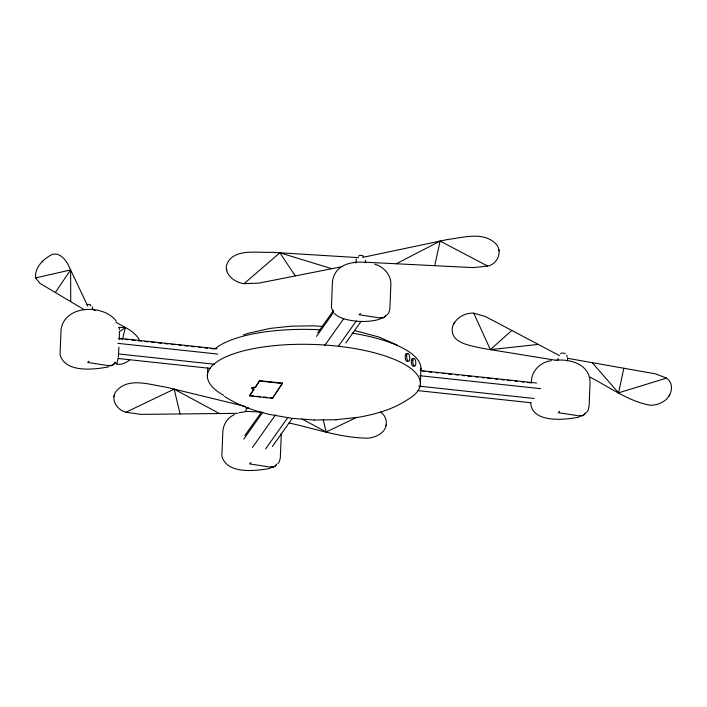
<?xml version="1.0" encoding="UTF-8"?>
<svg xmlns="http://www.w3.org/2000/svg" width="707" height="707" viewBox="0 0 707 707"><rect width="100%" height="100%" fill="white"/><g stroke="black" fill="none" stroke-linecap="round" stroke-linejoin="round"><path stroke-width="1.06" d="M118.917 347.119L118.316 357.389M119.209 339.448L119.51 331.777M207.39 376.398L207.717 367.879M249.527 395.858L253.99 389.318A2.748 0.91 2.2 0 1 251.895 388.17A2.748 0.91 2.2 0 1 255.165 387.586L259.637 380.675L282.535 383.132L272.434 398.315L249.527 395.858L253.999 388.947M255.165 387.586L259.637 380.675M272.434 398.315L282.535 383.132M281.315 433.205L280.308 458.074L279.203 461.998L277.824 463.748M355.904 262.951L356.363 258.921M420.373 383.026L420.948 368.108M530.701 402.822C531.797 423.661 565.635 419.808 579.051 417.112M531.461 383.097C530.604 371.511 540.289 361.957 551.416 360.685M557.841 360.641L557.92 358.599M567.491 360.835L567.571 358.785M113.995 396.698L114.26 395.381M245.762 411.518L246.469 407.957L248.625 407.93M386.057 425.747L386.322 424.43M588.869 376.592C608.939 386.579 627.454 400.975 649.919 405.191C654.567 405.411 659.127 404.157 663.095 401.753C671.376 397.254 675.282 384.078 666.445 378.112L618.545 392.871L623.848 368.25M434.699 265.691L440.125 241.078L487.636 266.062C498.143 264.082 503.366 250.198 494.82 242.828C481.9 231.481 463.094 237.693 447.885 239.443L362.7 257.375M129.558 360.146C125.908 362.744 121.383 365.254 116.761 364.017L118.025 358.652M122.558 339.342L125.333 327.544L118.856 327.323M453.974 323.559L454.725 322.339M668.946 396.008L669.688 394.789M55.305 292.495L70.62 269.924L35.65 277.913C34.396 268.616 41.925 260.521 49.349 256.022C57.806 250.039 65.68 258.965 68.924 266.336L87.756 306.14M244.914 435.485L261.519 412.066M317.699 332.803L333.66 310.285M243.756 439.056L262.907 412.04M316.542 336.373L333.775 312.052M252.443 447.425L275.43 415M324.593 345.643L343.752 318.618M265.638 448.874L287.988 417.351M338.423 346.191L356.301 320.969M272.354 446.541L292.141 418.624M345.776 342.957L361.1 321.34M42.084 261.784L43.118 260.724M387.392 314.615L388.77 312.865L389.875 308.941L390.883 284.073C391.015 274.625 383.468 266.592 374.648 264.153M586.563 412.543L588.224 410.095L589.134 406.11L590.053 382.001L589.62 377.706M555.693 360.243L483.588 348.542C472.055 345.776 449.007 343.717 452.568 326.722C455.441 318.017 464.791 312.644 473.743 313.157L490.366 349.647L511.806 330.452M89.1 361.162L87.641 362.452L109.205 365.758A6.151 5.488 48.5 0 0 114.658 362.974M340.615 267.423C335.463 270.94 332.75 276.87 332.37 282.977L331.468 307.845L333.465 312.476M360.473 313.457L359.023 314.748L380.587 318.053A6.151 5.488 48.5 0 0 386.04 315.269M250.914 462.59L249.456 463.88L271.02 467.186A6.151 5.488 48.5 0 0 276.472 464.402M559.652 411.386L558.194 412.676L579.758 415.981A6.151 5.488 48.5 0 0 585.21 413.197M358.537 257.64L271.665 252.284C257.012 253.212 232.029 247.494 226.311 265.92C225.489 275.739 235.219 282.561 244.048 283.657L279.875 252.788L331.813 268.713M119.2 331.866L125.333 327.544M396.265 263.764L440.125 241.078M342.197 266.309C349.444 262.244 358.034 261.634 366.155 262.403M234.379 414.594C227.521 417.66 223.085 424.66 222.802 432.11L221.874 456.218C227.08 474.689 256.234 470.977 270.313 468.317M245.196 406.401L166.18 387.189C150.105 384.908 127.278 376.248 115.48 392.182C110.575 400.454 117.583 410.087 125.926 412.252L174.143 389.124L219.391 413.542M302.101 419.021L326.166 432.004L356.673 417.369M108.887 365.713L109.638 365.378A6.177 5.214 58.8 0 0 115.1 362.152M380.26 318L381.011 317.673A6.177 5.214 58.8 0 0 386.216 315.119M270.701 467.141L271.453 466.806A6.177 5.214 58.8 0 0 276.658 464.252M579.44 415.928L580.182 415.601A6.177 5.214 58.8 0 0 585.387 413.047M243.615 334.862L249.094 333.068L270.047 328.428L291.222 326.166L314.094 325.83L322.816 326.484M108.507 366.889C94.42 369.549 65.265 373.261 60.068 354.79L60.988 330.682C63.223 304.991 103.125 303.444 116.24 321.128M379.88 319.184C368.011 322.578 355.144 322.092 343.337 318.663M238.993 412.791L247.043 411.359L260.22 412.101M342.488 266.61L258.762 283.145L244.048 283.657M487.636 266.062L473.142 267.608L364.732 262.191M490.366 349.647L538.266 344.415M335.586 419.737L359.324 417.165C375.744 414.081 392.526 409.539 406.605 400.224A106.563 35.217 2.2 0 0 380.773 354.578A106.563 35.217 2.2 0 0 243.12 350.955A106.563 35.217 2.2 0 0 223.757 395.407M555.782 360.155C568.172 359.218 584.212 362.47 588.966 375.647M224.632 396.477C238.056 405.323 253.583 410.617 269.128 414.355L291.814 418.332L314.253 420.011M314.164 420.011L336.629 419.728M237.693 413.348L140.79 414.373L125.926 412.252M119.262 338.3L217.014 348.772M420.214 370.548L536.648 383.017M118.635 338.68L121.931 339.033M125.227 339.387L128.524 339.74M131.82 340.094L135.108 340.447M138.404 340.801L141.7 341.154M144.997 341.508L148.293 341.861M151.59 342.215L154.886 342.568M158.174 342.922L161.47 343.275M164.766 343.629L168.063 343.982M171.359 344.327L174.656 344.68M179.048 345.157L181.248 345.387M184.536 345.741L187.832 346.094M191.129 346.448L194.425 346.801M198.817 347.27L201.018 347.508M204.314 347.862L207.602 348.215M210.898 348.569L214.194 348.922M422.892 371.281L425.084 371.52M428.38 371.873L431.677 372.227M436.069 372.695L438.269 372.925M442.662 373.402L444.853 373.632M448.15 373.985L451.446 374.339M455.838 374.807L458.039 375.046M462.431 375.514L464.632 375.753M467.928 376.106L471.216 376.46M475.617 376.928L477.808 377.167M482.201 377.635L484.401 377.874M487.697 378.227L490.994 378.581M495.386 379.049L497.578 379.288M501.97 379.756L504.171 379.986M507.467 380.339L510.763 380.693M515.156 381.17L517.347 381.4M521.748 381.868L523.94 382.107M527.236 382.46L530.533 382.814M117.839 343.355L217.791 354.066M419.896 375.717L540.714 388.664M118.864 353.995L214.424 364.229M418.73 386.119L534.059 398.483M118.149 358.502L210.421 368.391M418.014 390.635L531.143 402.751M259.619 381.046L282.526 383.503M249.544 395.487L253.91 395.955M257.18 396.309L260.45 396.662M263.72 397.007L266.99 397.361M270.268 397.714L272.442 397.944M354.976 330.629L379.217 337.115L397.219 345.113M567.783 358.343L655.433 373.835L666.445 378.112M473.743 313.157L485.338 316.489L559.537 355.639M289.057 422.98C315.384 428.654 341.304 438.172 368.541 438.154C373.517 437.562 378.342 435.751 382.107 432.392C388.435 426.984 387.498 416.29 380.384 412.048M342.86 318.486L338.45 316.603L334.358 313.616M92.264 309.083L95.1 310.665M115.886 322.268C124.529 327.244 134.86 331.168 139.765 340.518M84.266 309.71L39.875 283.321L35.65 277.913M114.755 362.709L116.761 364.017M592.272 362.673L618.545 392.871M279.875 252.788L295.287 275.933M566.634 355.347L567.403 357.185M92.043 306.661L92.811 308.499M323.196 419.587L326.166 432.004M174.143 389.124L180.091 413.957M498.788 249.624L499.062 250.958M226.452 269.252L226.726 270.578M119.076 327.482L119.439 329.621M365.607 260.291L365.634 261.095M70.62 269.924L70.735 301.668M413.904 365.775A3.915 1.485 83.9 0 1 411.421 362.859A3.915 1.485 83.9 0 1 412.923 358.635M253.327 388.85A2.748 0.91 2.2 0 1 252.275 388.497M251.975 388.267A2.748 0.91 2.2 0 1 255.183 387.215M407.78 360.906A3.915 1.485 83.9 0 1 405.297 357.989A3.915 1.485 83.9 0 1 406.799 353.765M358.82 256.27A2.28 0.751 2.2 0 1 361.189 255.377A2.28 0.751 2.2 0 1 363.018 256.535M86.652 304.558A2.28 0.751 2.2 0 1 89.877 304.62A2.28 0.751 2.2 0 1 90.019 305.689M214.84 348.931A106.563 35.217 2.2 0 1 319.856 329.78M352.104 333.121A106.563 35.217 2.2 0 1 420.824 370.15M560.651 353.765A2.28 0.751 2.2 0 1 562.825 353.049A2.28 0.751 2.2 0 1 565.211 353.853M412.835 360.261A3.915 1.485 83.9 0 0 414.638 366.129A3.915 1.485 83.9 0 0 415.424 360.323A3.915 1.485 83.9 0 0 412.835 360.261M406.711 355.382A3.915 1.485 83.9 0 0 408.522 361.259A3.915 1.485 83.9 0 0 409.309 355.444A3.915 1.485 83.9 0 0 406.711 355.382"/></g></svg>
